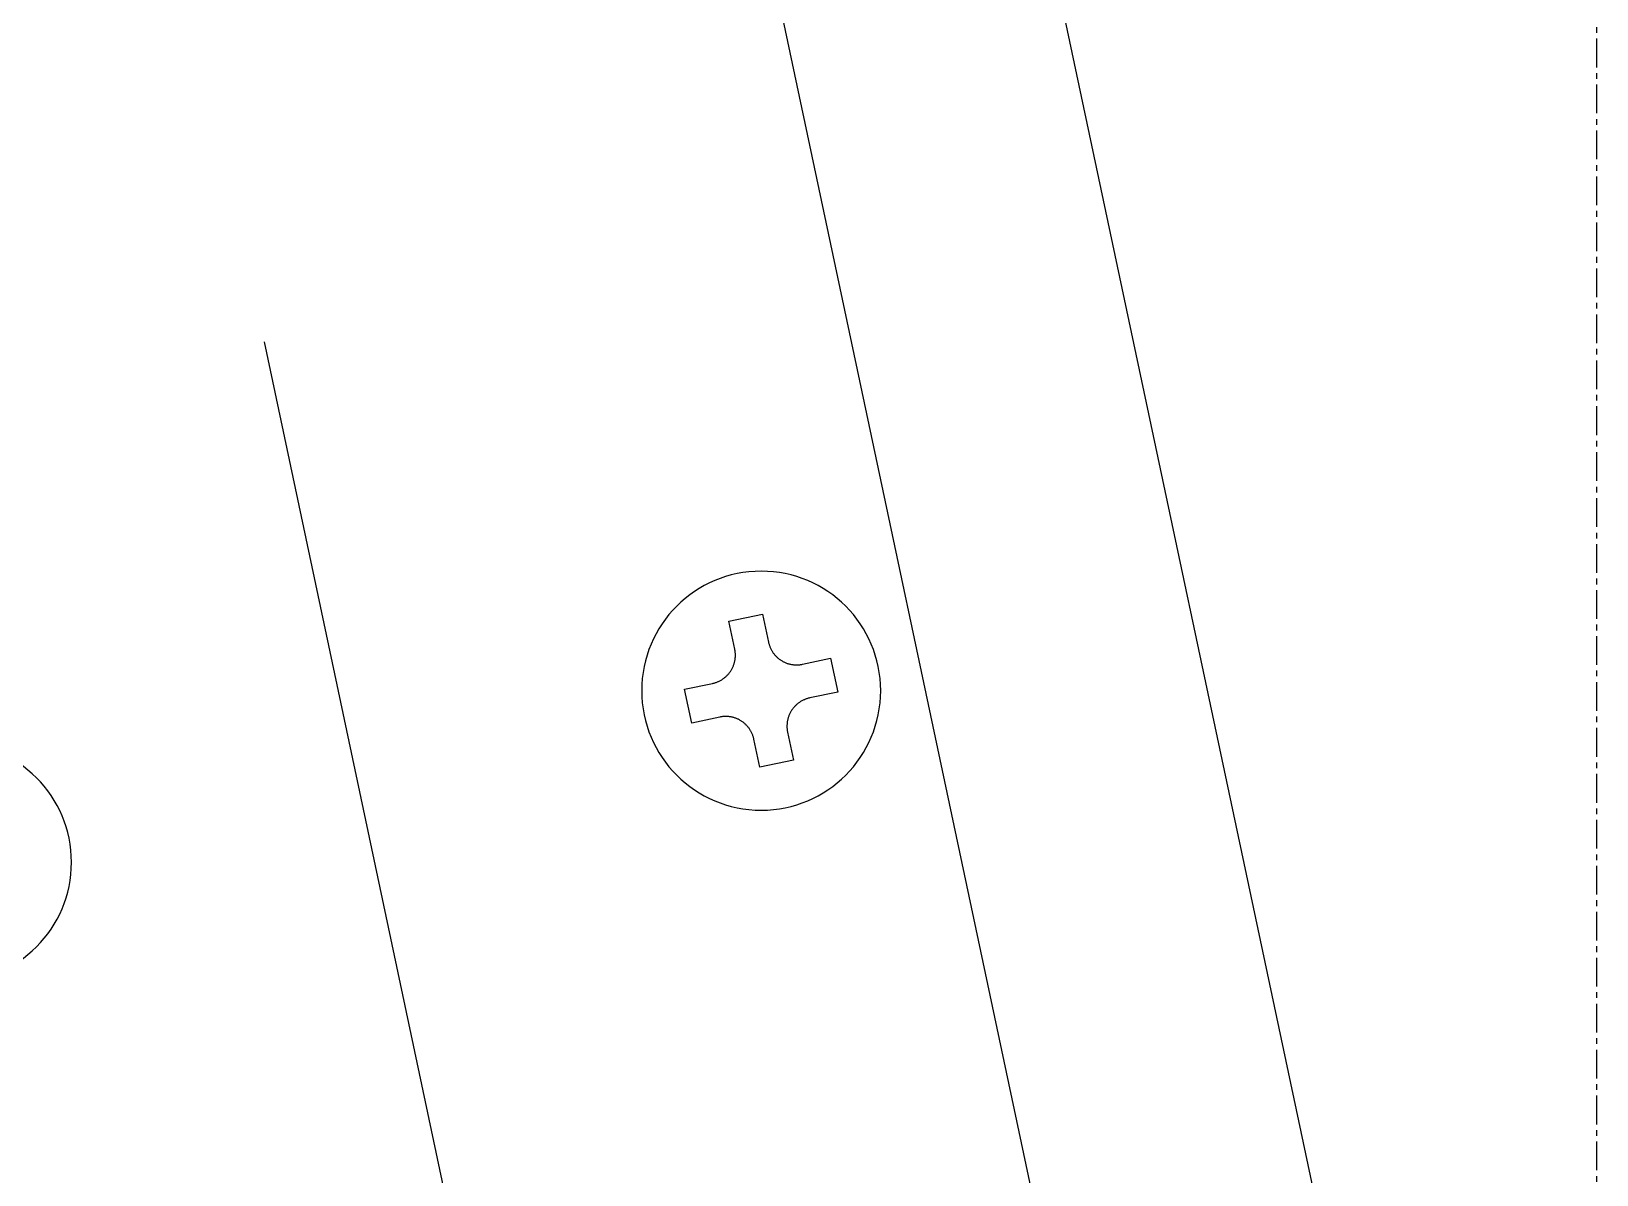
# Model space of a CAD drawing. Extents: x -668440 to 1010955, y -1678500 to 210463.
# Drawn here: x -390745 to -390064, y -896640 to -896143 of the extents above; entities that cross this region are included whole.
import ezdxf

# ---------------------------------------------------------------- set-up
doc = ezdxf.new("R2010")
doc.units = 0
doc.header["$MEASUREMENT"] = 0
doc.linetypes.add('CENTER', pattern=[2, 1.25, -0.25, 0.25, -0.25])
doc.layers.get('0').update_dxf_attribs({"color": 3, "linetype": 'CONTINUOUS'})
doc.layers.add('100', color=5, linetype='CENTER')
doc.layers.add('注記', color=3, linetype='CONTINUOUS')

# ---------------------------------------------------------------- blocks, each defined once
blk = doc.blocks.new('tc02')
at = {"layer": '注記', "color": 4}
blk.add_line((-18602.46, 32824.251), (-18602.46, 32699.284), dxfattribs=at)
at = {"layer": '注記', "color": 4, "linetype": 'Continuous'}
for p, q in [((-18565.46, 32787.617), (-18565.46, 32677.617)), ((-18577.46, 32765.617), (-18577.46, 32675.617)), ((-18583.71, 32721.867), (-18585.21, 32721.867)), ((-18585.21, 32721.867), (-18585.21, 32720.617)), ((-18583.71, 32720.617), (-18583.71, 32721.867)), ((-18585.212, 32720.556), (-18585.214, 32720.525)), ((-18585.211, 32720.586), (-18585.212, 32720.556)), ((-18585.21, 32720.617), (-18585.211, 32720.586)), ((-18583.71, 32720.586), (-18583.71, 32720.617)), ((-18583.709, 32720.556), (-18583.71, 32720.586)), ((-18583.707, 32720.525), (-18583.709, 32720.556)), ((-18585.456, 32719.872), (-18585.475, 32719.848)), ((-18585.438, 32719.897), (-18585.456, 32719.872)), ((-18585.421, 32719.922), (-18585.438, 32719.897)), ((-18585.404, 32719.948), (-18585.421, 32719.922)), ((-18585.388, 32719.974), (-18585.404, 32719.948)), ((-18585.373, 32720.001), (-18585.388, 32719.974)), ((-18585.358, 32720.028), (-18585.373, 32720.001)), ((-18585.344, 32720.055), (-18585.358, 32720.028)), ((-18585.33, 32720.082), (-18585.344, 32720.055)), ((-18585.318, 32720.11), (-18585.33, 32720.082)), ((-18585.306, 32720.139), (-18585.318, 32720.11)), ((-18585.294, 32720.167), (-18585.306, 32720.139)), ((-18585.283, 32720.196), (-18585.294, 32720.167)), ((-18585.273, 32720.225), (-18585.283, 32720.196)), ((-18585.264, 32720.254), (-18585.273, 32720.225)), ((-18585.256, 32720.284), (-18585.264, 32720.254)), ((-18585.248, 32720.313), (-18585.256, 32720.284)), ((-18585.241, 32720.343), (-18585.248, 32720.313)), ((-18585.234, 32720.373), (-18585.241, 32720.343)), ((-18585.229, 32720.403), (-18585.234, 32720.373)), ((-18585.224, 32720.433), (-18585.229, 32720.403)), ((-18585.22, 32720.464), (-18585.224, 32720.433)), ((-18585.216, 32720.494), (-18585.22, 32720.464)), ((-18585.214, 32720.525), (-18585.216, 32720.494)), ((-18583.704, 32720.494), (-18583.707, 32720.525)), ((-18583.701, 32720.464), (-18583.704, 32720.494)), ((-18583.697, 32720.433), (-18583.701, 32720.464)), ((-18583.692, 32720.403), (-18583.697, 32720.433)), ((-18583.687, 32720.373), (-18583.692, 32720.403)), ((-18583.68, 32720.343), (-18583.687, 32720.373)), ((-18583.673, 32720.313), (-18583.68, 32720.343)), ((-18583.665, 32720.284), (-18583.673, 32720.313)), ((-18583.657, 32720.254), (-18583.665, 32720.284)), ((-18583.647, 32720.225), (-18583.657, 32720.254)), ((-18583.637, 32720.196), (-18583.647, 32720.225)), ((-18583.627, 32720.167), (-18583.637, 32720.196)), ((-18583.615, 32720.139), (-18583.627, 32720.167)), ((-18583.603, 32720.11), (-18583.615, 32720.139)), ((-18583.591, 32720.082), (-18583.603, 32720.11)), ((-18583.577, 32720.055), (-18583.591, 32720.082)), ((-18583.563, 32720.028), (-18583.577, 32720.055)), ((-18583.548, 32720.001), (-18583.563, 32720.028)), ((-18583.533, 32719.974), (-18583.548, 32720.001)), ((-18583.517, 32719.948), (-18583.533, 32719.974)), ((-18583.5, 32719.922), (-18583.517, 32719.948)), ((-18583.482, 32719.897), (-18583.5, 32719.922)), ((-18583.465, 32719.872), (-18583.482, 32719.897)), ((-18583.446, 32719.848), (-18583.465, 32719.872)), ((-18586.46, 32719.367), (-18587.71, 32719.367)), ((-18587.71, 32719.367), (-18587.71, 32717.867)), ((-18586.43, 32719.367), (-18586.46, 32719.367)), ((-18586.399, 32719.368), (-18586.43, 32719.367)), ((-18586.369, 32719.37), (-18586.399, 32719.368)), ((-18586.338, 32719.373), (-18586.369, 32719.37)), ((-18586.307, 32719.376), (-18586.338, 32719.373)), ((-18586.277, 32719.38), (-18586.307, 32719.376)), ((-18586.247, 32719.385), (-18586.277, 32719.38)), ((-18586.216, 32719.391), (-18586.247, 32719.385)), ((-18586.187, 32719.397), (-18586.216, 32719.391)), ((-18586.157, 32719.404), (-18586.187, 32719.397)), ((-18586.127, 32719.412), (-18586.157, 32719.404)), ((-18586.097, 32719.42), (-18586.127, 32719.412)), ((-18586.068, 32719.43), (-18586.097, 32719.42)), ((-18586.039, 32719.44), (-18586.068, 32719.43)), ((-18586.01, 32719.45), (-18586.039, 32719.44)), ((-18585.982, 32719.462), (-18586.01, 32719.45)), ((-18585.954, 32719.474), (-18585.982, 32719.462)), ((-18585.926, 32719.487), (-18585.954, 32719.474)), ((-18585.898, 32719.5), (-18585.926, 32719.487)), ((-18585.871, 32719.514), (-18585.898, 32719.5)), ((-18585.844, 32719.529), (-18585.871, 32719.514)), ((-18585.818, 32719.545), (-18585.844, 32719.529)), ((-18585.792, 32719.561), (-18585.818, 32719.545)), ((-18585.766, 32719.577), (-18585.792, 32719.561)), ((-18585.741, 32719.595), (-18585.766, 32719.577)), ((-18585.716, 32719.613), (-18585.741, 32719.595)), ((-18585.691, 32719.631), (-18585.716, 32719.613)), ((-18585.667, 32719.65), (-18585.691, 32719.631)), ((-18585.644, 32719.67), (-18585.667, 32719.65)), ((-18585.621, 32719.691), (-18585.644, 32719.67)), ((-18585.598, 32719.711), (-18585.621, 32719.691)), ((-18585.576, 32719.733), (-18585.598, 32719.711)), ((-18585.555, 32719.755), (-18585.576, 32719.733)), ((-18585.534, 32719.777), (-18585.555, 32719.755)), ((-18585.514, 32719.8), (-18585.534, 32719.777)), ((-18585.494, 32719.824), (-18585.514, 32719.8)), ((-18585.475, 32719.848), (-18585.494, 32719.824)), ((-18583.427, 32719.824), (-18583.446, 32719.848)), ((-18583.407, 32719.8), (-18583.427, 32719.824)), ((-18583.387, 32719.777), (-18583.407, 32719.8)), ((-18583.366, 32719.755), (-18583.387, 32719.777)), ((-18583.344, 32719.733), (-18583.366, 32719.755)), ((-18583.322, 32719.711), (-18583.344, 32719.733)), ((-18583.3, 32719.691), (-18583.322, 32719.711)), ((-18583.277, 32719.67), (-18583.3, 32719.691)), ((-18583.253, 32719.65), (-18583.277, 32719.67)), ((-18583.229, 32719.631), (-18583.253, 32719.65)), ((-18583.205, 32719.613), (-18583.229, 32719.631)), ((-18583.18, 32719.595), (-18583.205, 32719.613)), ((-18583.155, 32719.577), (-18583.18, 32719.595)), ((-18583.129, 32719.561), (-18583.155, 32719.577)), ((-18583.103, 32719.545), (-18583.129, 32719.561)), ((-18583.077, 32719.529), (-18583.103, 32719.545)), ((-18583.05, 32719.514), (-18583.077, 32719.529)), ((-18583.023, 32719.5), (-18583.05, 32719.514)), ((-18582.995, 32719.487), (-18583.023, 32719.5)), ((-18582.967, 32719.474), (-18582.995, 32719.487)), ((-18582.939, 32719.462), (-18582.967, 32719.474)), ((-18582.91, 32719.45), (-18582.939, 32719.462)), ((-18582.882, 32719.44), (-18582.91, 32719.45)), ((-18582.853, 32719.43), (-18582.882, 32719.44)), ((-18582.823, 32719.42), (-18582.853, 32719.43)), ((-18582.794, 32719.412), (-18582.823, 32719.42)), ((-18582.764, 32719.404), (-18582.794, 32719.412)), ((-18582.734, 32719.397), (-18582.764, 32719.404)), ((-18582.704, 32719.391), (-18582.734, 32719.397)), ((-18582.674, 32719.385), (-18582.704, 32719.391)), ((-18582.644, 32719.38), (-18582.674, 32719.385)), ((-18582.613, 32719.376), (-18582.644, 32719.38)), ((-18582.583, 32719.373), (-18582.613, 32719.376)), ((-18582.552, 32719.37), (-18582.583, 32719.373)), ((-18582.522, 32719.368), (-18582.552, 32719.37)), ((-18582.491, 32719.367), (-18582.522, 32719.368)), ((-18582.46, 32719.367), (-18582.491, 32719.367)), ((-18581.21, 32719.367), (-18582.46, 32719.367)), ((-18581.21, 32717.867), (-18581.21, 32719.367)), ((-18587.71, 32717.867), (-18586.46, 32717.867)), ((-18586.46, 32717.867), (-18586.43, 32717.866)), ((-18586.43, 32717.866), (-18586.399, 32717.865)), ((-18586.399, 32717.865), (-18586.369, 32717.863)), ((-18586.369, 32717.863), (-18586.338, 32717.861)), ((-18586.338, 32717.861), (-18586.307, 32717.857)), ((-18586.307, 32717.857), (-18586.277, 32717.853)), ((-18586.277, 32717.853), (-18586.247, 32717.848)), ((-18586.247, 32717.848), (-18586.216, 32717.843)), ((-18586.216, 32717.843), (-18586.187, 32717.836)), ((-18586.187, 32717.836), (-18586.157, 32717.829)), ((-18586.157, 32717.829), (-18586.127, 32717.821)), ((-18586.127, 32717.821), (-18586.097, 32717.813)), ((-18582.823, 32717.813), (-18582.794, 32717.821)), ((-18582.794, 32717.821), (-18582.764, 32717.829)), ((-18582.764, 32717.829), (-18582.734, 32717.836)), ((-18582.734, 32717.836), (-18582.704, 32717.843)), ((-18582.704, 32717.843), (-18582.674, 32717.848)), ((-18582.674, 32717.848), (-18582.644, 32717.853)), ((-18582.644, 32717.853), (-18582.613, 32717.857)), ((-18582.613, 32717.857), (-18582.583, 32717.861)), ((-18582.583, 32717.861), (-18582.552, 32717.863)), ((-18582.552, 32717.863), (-18582.522, 32717.865)), ((-18582.522, 32717.865), (-18582.491, 32717.866)), ((-18582.491, 32717.866), (-18582.46, 32717.867)), ((-18582.46, 32717.867), (-18581.21, 32717.867)), ((-18586.097, 32717.813), (-18586.068, 32717.804)), ((-18586.068, 32717.804), (-18586.039, 32717.794)), ((-18586.039, 32717.794), (-18586.01, 32717.783)), ((-18586.01, 32717.783), (-18585.982, 32717.772)), ((-18585.982, 32717.772), (-18585.954, 32717.759)), ((-18585.954, 32717.759), (-18585.926, 32717.747)), ((-18585.926, 32717.747), (-18585.898, 32717.733)), ((-18585.898, 32717.733), (-18585.871, 32717.719)), ((-18585.871, 32717.719), (-18585.844, 32717.704)), ((-18585.844, 32717.704), (-18585.818, 32717.689)), ((-18585.818, 32717.689), (-18585.792, 32717.673)), ((-18585.792, 32717.673), (-18585.766, 32717.656)), ((-18585.766, 32717.656), (-18585.741, 32717.639)), ((-18585.741, 32717.639), (-18585.716, 32717.621)), ((-18585.716, 32717.621), (-18585.691, 32717.602)), ((-18585.691, 32717.602), (-18585.667, 32717.583)), ((-18585.667, 32717.583), (-18585.644, 32717.563)), ((-18585.644, 32717.563), (-18585.621, 32717.543)), ((-18585.621, 32717.543), (-18585.598, 32717.522)), ((-18585.598, 32717.522), (-18585.576, 32717.5)), ((-18585.576, 32717.5), (-18585.555, 32717.478)), ((-18585.555, 32717.478), (-18585.534, 32717.456)), ((-18585.534, 32717.456), (-18585.514, 32717.433)), ((-18585.514, 32717.433), (-18585.494, 32717.41)), ((-18585.494, 32717.41), (-18585.475, 32717.386)), ((-18585.475, 32717.386), (-18585.456, 32717.361)), ((-18585.456, 32717.361), (-18585.438, 32717.336)), ((-18585.438, 32717.336), (-18585.421, 32717.311)), ((-18585.421, 32717.311), (-18585.404, 32717.285)), ((-18585.404, 32717.285), (-18585.388, 32717.259)), ((-18585.388, 32717.259), (-18585.373, 32717.233)), ((-18585.373, 32717.233), (-18585.358, 32717.206)), ((-18585.358, 32717.206), (-18585.344, 32717.178)), ((-18585.344, 32717.178), (-18585.33, 32717.151)), ((-18585.33, 32717.151), (-18585.318, 32717.123)), ((-18583.603, 32717.123), (-18583.591, 32717.151)), ((-18583.591, 32717.151), (-18583.577, 32717.178)), ((-18583.577, 32717.178), (-18583.563, 32717.206)), ((-18583.563, 32717.206), (-18583.548, 32717.233)), ((-18583.548, 32717.233), (-18583.533, 32717.259)), ((-18583.533, 32717.259), (-18583.517, 32717.285)), ((-18583.517, 32717.285), (-18583.5, 32717.311)), ((-18583.5, 32717.311), (-18583.482, 32717.336)), ((-18583.482, 32717.336), (-18583.465, 32717.361)), ((-18583.465, 32717.361), (-18583.446, 32717.386)), ((-18583.446, 32717.386), (-18583.427, 32717.41)), ((-18583.427, 32717.41), (-18583.407, 32717.433)), ((-18583.407, 32717.433), (-18583.387, 32717.456)), ((-18583.387, 32717.456), (-18583.366, 32717.478)), ((-18583.366, 32717.478), (-18583.344, 32717.5)), ((-18583.344, 32717.5), (-18583.322, 32717.522)), ((-18583.322, 32717.522), (-18583.3, 32717.543)), ((-18583.3, 32717.543), (-18583.277, 32717.563)), ((-18583.277, 32717.563), (-18583.253, 32717.583)), ((-18583.253, 32717.583), (-18583.23, 32717.602)), ((-18583.23, 32717.602), (-18583.205, 32717.621)), ((-18583.205, 32717.621), (-18583.18, 32717.639)), ((-18583.18, 32717.639), (-18583.155, 32717.656)), ((-18583.155, 32717.656), (-18583.129, 32717.673)), ((-18583.129, 32717.673), (-18583.103, 32717.689)), ((-18583.103, 32717.689), (-18583.077, 32717.704)), ((-18583.077, 32717.704), (-18583.05, 32717.719)), ((-18583.05, 32717.719), (-18583.023, 32717.733)), ((-18583.023, 32717.733), (-18582.995, 32717.747)), ((-18582.995, 32717.747), (-18582.967, 32717.759)), ((-18582.967, 32717.759), (-18582.939, 32717.772)), ((-18582.939, 32717.772), (-18582.91, 32717.783)), ((-18582.91, 32717.783), (-18582.882, 32717.794)), ((-18582.882, 32717.794), (-18582.853, 32717.804)), ((-18582.853, 32717.804), (-18582.823, 32717.813)), ((-18585.318, 32717.123), (-18585.306, 32717.095)), ((-18585.306, 32717.095), (-18585.294, 32717.066)), ((-18585.294, 32717.066), (-18585.283, 32717.037)), ((-18585.283, 32717.037), (-18585.273, 32717.009)), ((-18585.273, 32717.009), (-18585.264, 32716.979)), ((-18585.264, 32716.979), (-18585.256, 32716.95)), ((-18585.256, 32716.95), (-18585.248, 32716.92)), ((-18585.248, 32716.92), (-18585.241, 32716.89)), ((-18585.241, 32716.89), (-18585.234, 32716.86)), ((-18585.234, 32716.86), (-18585.229, 32716.83)), ((-18585.229, 32716.83), (-18585.224, 32716.8)), ((-18585.224, 32716.8), (-18585.22, 32716.769)), ((-18585.22, 32716.769), (-18585.216, 32716.739)), ((-18585.216, 32716.739), (-18585.214, 32716.708)), ((-18585.214, 32716.708), (-18585.212, 32716.678)), ((-18585.212, 32716.678), (-18585.211, 32716.647)), ((-18585.211, 32716.647), (-18585.21, 32716.617)), ((-18585.21, 32716.617), (-18585.21, 32715.367)), ((-18583.71, 32716.647), (-18583.709, 32716.678)), ((-18583.71, 32716.617), (-18583.71, 32716.647)), ((-18583.71, 32715.367), (-18583.71, 32716.617)), ((-18583.709, 32716.678), (-18583.707, 32716.708)), ((-18583.707, 32716.708), (-18583.704, 32716.739)), ((-18583.704, 32716.739), (-18583.701, 32716.769)), ((-18583.701, 32716.769), (-18583.697, 32716.8)), ((-18583.697, 32716.8), (-18583.692, 32716.83)), ((-18583.692, 32716.83), (-18583.687, 32716.86)), ((-18583.687, 32716.86), (-18583.68, 32716.89)), ((-18583.68, 32716.89), (-18583.673, 32716.92)), ((-18583.673, 32716.92), (-18583.665, 32716.95)), ((-18583.665, 32716.95), (-18583.657, 32716.979)), ((-18583.657, 32716.979), (-18583.647, 32717.009)), ((-18583.647, 32717.009), (-18583.637, 32717.037)), ((-18583.637, 32717.037), (-18583.627, 32717.066)), ((-18583.627, 32717.066), (-18583.615, 32717.095)), ((-18583.615, 32717.095), (-18583.603, 32717.123)), ((-18585.21, 32715.367), (-18583.71, 32715.367))]:
    blk.add_line(p, q, dxfattribs=at)
for centre in [(-18620.46, 32718.617), (-18584.46, 32718.617)]:
    blk.add_circle(centre, 5.2, dxfattribs=at)
blk = doc.blocks.new('剛接合部C1Y')
at = {"layer": '100'}
blk.add_line((-206076.2444, -397002.59222), (-206076.2444, -393132.59222), dxfattribs=at)
at = {"xscale": -1, "rotation": 191.9761324442034}
blk.add_blockref('tc02', (-194721.9025, -358404.89642), dxfattribs=at)

msp = doc.modelspace()

# ---------------------------------------------------------------- block references
at = {"xscale": 10, "yscale": 10, "zscale": 10}
msp.add_blockref('剛接合部C1Y', (1670698.6842, 3046247.35843, 5600), dxfattribs=at)

doc.saveas('drawing.dxf')
